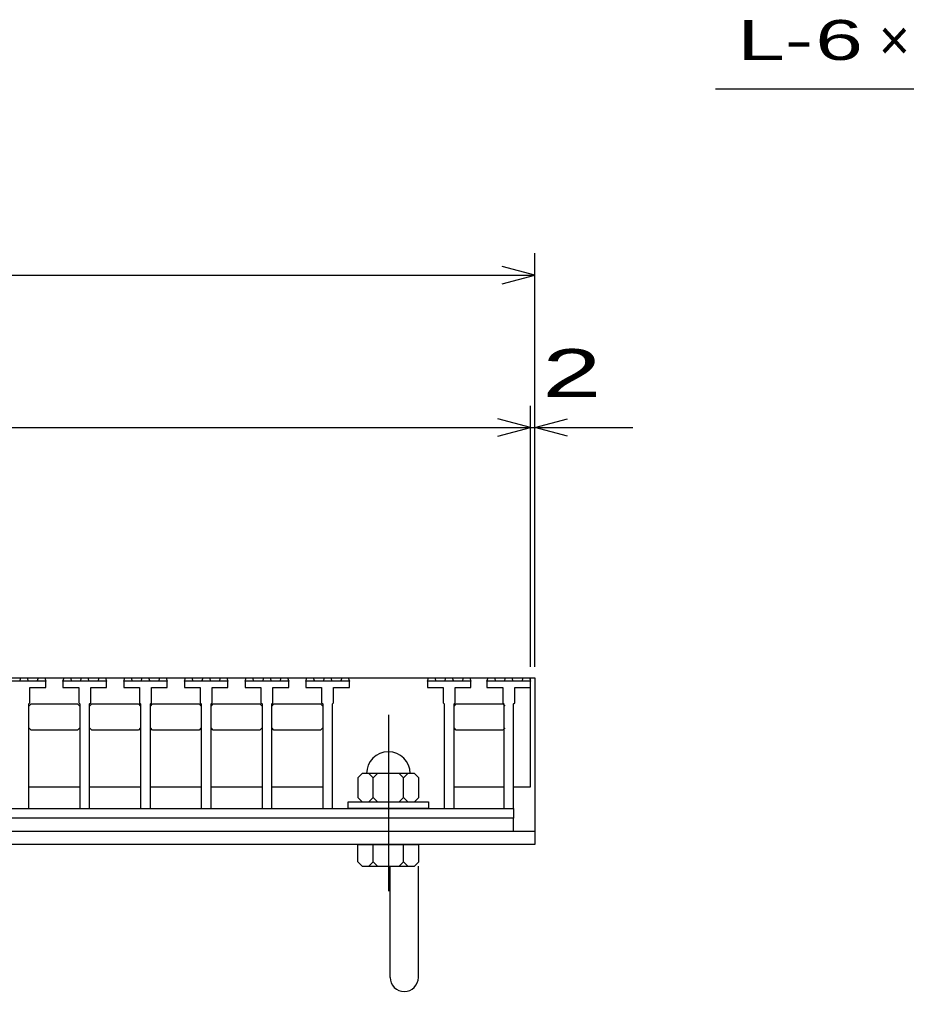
# Model space of a CAD drawing. Units: millimetres, scale not verified. Extents: x -1820 to 1731, y -1282 to 1054.
# Drawn here: x -586.8 to -179.2, y -716.1 to -269.6 of the extents above; entities that cross this region are included whole.
import ezdxf
from ezdxf.enums import TextEntityAlignment as Align

# ---------------------------------------------------------------- set-up
doc = ezdxf.new("R2010")
doc.units = ezdxf.units.MM
doc.header["$LTSCALE"] = 10
doc.linetypes.add('CHAIN', pattern=[18.5, 12, -1.5, 3.5, -1.5])
for name, color, linetype, lineweight in [('16', 3, 'Continuous', 25), ('19', 6, 'Continuous', 25), ('22', 2, 'Continuous', 25)]:
    doc.layers.add(name, color=color, linetype=linetype, lineweight=lineweight)
doc.styles.add('ベクトル', font='')
doc.styles.get('ベクトル').set_extended_font_data('ベクトル')

msp = doc.modelspace()

# ---------------------------------------------------------------- linework, layer by layer
at = {"layer": '16'}
for p, q in [((-1348, -572), (-352, -572)), ((-574.7, -573.5), (-594.7, -573.5)), ((-586.65, -573.5), (-586.15, -572)), ((-586.15, -572), (-583.25, -572)), ((-583.25, -572), (-582.75, -573.5)), ((-578.6, -573.5), (-578.1, -572)), ((-578.1, -572), (-575.2, -572)), ((-575.2, -572), (-574.7, -573.5)), ((-574.7, -576.5), (-574.7, -573.5)), ((-566.8, -573.5), (-566.3, -572)), ((-566.8, -573.5), (-566.8, -576.5)), ((-546.8, -573.5), (-566.8, -573.5)), ((-566.3, -572), (-563.4, -572)), ((-563.4, -572), (-562.9, -573.5)), ((-558.75, -573.5), (-558.25, -572)), ((-558.25, -572), (-555.35, -572)), ((-555.35, -572), (-554.85, -573.5)), ((-550.7, -573.5), (-550.2, -572)), ((-550.2, -572), (-547.3, -572)), ((-547.3, -572), (-546.8, -573.5)), ((-546.8, -576.5), (-546.8, -573.5)), ((-538.9, -573.5), (-538.4, -572)), ((-538.9, -573.5), (-538.9, -576.5)), ((-518.9, -573.5), (-538.9, -573.5)), ((-538.4, -572), (-535.5, -572)), ((-535.5, -572), (-535, -573.5)), ((-530.85, -573.5), (-530.35, -572)), ((-530.35, -572), (-527.45, -572)), ((-527.45, -572), (-526.95, -573.5)), ((-522.8, -573.5), (-522.3, -572)), ((-522.3, -572), (-519.4, -572)), ((-519.4, -572), (-518.9, -573.5)), ((-518.9, -576.5), (-518.9, -573.5)), ((-511, -573.5), (-510.5, -572)), ((-511, -573.5), (-511, -576.5)), ((-491, -573.5), (-511, -573.5)), ((-510.5, -572), (-507.6, -572)), ((-507.6, -572), (-507.1, -573.5)), ((-502.95, -573.5), (-502.45, -572)), ((-502.45, -572), (-499.55, -572)), ((-499.55, -572), (-499.05, -573.5)), ((-494.9, -573.5), (-494.4, -572)), ((-494.4, -572), (-491.5, -572)), ((-491.5, -572), (-491, -573.5)), ((-491, -576.5), (-491, -573.5)), ((-483.1, -573.5), (-482.6, -572)), ((-483.1, -573.5), (-483.1, -576.5)), ((-463.1, -573.5), (-483.1, -573.5)), ((-482.6, -572), (-479.7, -572)), ((-479.7, -572), (-479.2, -573.5)), ((-475.05, -573.5), (-474.55, -572)), ((-474.55, -572), (-471.65, -572)), ((-471.65, -572), (-471.15, -573.5)), ((-467, -573.5), (-466.5, -572)), ((-466.5, -572), (-463.6, -572)), ((-463.6, -572), (-463.1, -573.5)), ((-463.1, -576.5), (-463.1, -573.5)), ((-455.2, -573.5), (-454.7, -572)), ((-455.2, -573.5), (-455.2, -576.5)), ((-435.2, -573.5), (-455.2, -573.5)), ((-454.7, -572), (-451.8, -572)), ((-451.8, -572), (-451.3, -573.5)), ((-447.15, -573.5), (-446.65, -572)), ((-446.65, -572), (-443.75, -572)), ((-443.75, -572), (-443.25, -573.5)), ((-439.1, -573.5), (-438.6, -572)), ((-438.6, -572), (-435.7, -572)), ((-435.7, -572), (-435.2, -573.5)), ((-435.2, -576.5), (-435.2, -573.5)), ((-399.4, -573.5), (-398.9, -572)), ((-399.4, -573.5), (-399.4, -576.5)), ((-379.4, -573.5), (-399.4, -573.5)), ((-398.9, -572), (-396, -572)), ((-396, -572), (-395.5, -573.5)), ((-391.35, -573.5), (-390.85, -572)), ((-390.85, -572), (-387.95, -572)), ((-387.95, -572), (-387.45, -573.5)), ((-383.3, -573.5), (-382.8, -572)), ((-382.8, -572), (-379.9, -572)), ((-379.9, -572), (-379.4, -573.5)), ((-379.4, -576.5), (-379.4, -573.5)), ((-372, -573.5), (-371.5, -572)), ((-372, -573.5), (-372, -576.5)), ((-352, -573.5), (-372, -573.5)), ((-371.5, -572), (-368.6, -572)), ((-368.6, -572), (-368.1, -573.5)), ((-363.95, -573.5), (-363.45, -572)), ((-363.45, -572), (-360.55, -572)), ((-360.55, -572), (-360.05, -573.5)), ((-355.9, -573.5), (-355.4, -572)), ((-355.4, -572), (-352.5, -572)), ((-352.5, -572), (-352, -573.5)), ((-352, -622), (-352, -572)), ((-352, -576.5), (-352, -573.5)), ((-581.95, -583.5), (-581.95, -576.5)), ((-581.95, -576.5), (-574.7, -576.5)), ((-566.8, -576.5), (-559.55, -576.5)), ((-559.55, -576.5), (-559.55, -583.5)), ((-554.05, -583.5), (-554.05, -576.5)), ((-554.05, -576.5), (-546.8, -576.5)), ((-538.9, -576.5), (-531.65, -576.5)), ((-531.65, -576.5), (-531.65, -583.5)), ((-526.15, -583.5), (-526.15, -576.5)), ((-526.15, -576.5), (-518.9, -576.5)), ((-511, -576.5), (-503.75, -576.5)), ((-503.75, -576.5), (-503.75, -583.5)), ((-498.25, -583.5), (-498.25, -576.5)), ((-498.25, -576.5), (-491, -576.5)), ((-483.1, -576.5), (-475.85, -576.5)), ((-475.85, -576.5), (-475.85, -583.5)), ((-470.35, -583.5), (-470.35, -576.5)), ((-470.35, -576.5), (-463.1, -576.5)), ((-455.2, -576.5), (-447.95, -576.5)), ((-447.95, -576.5), (-447.95, -583.5)), ((-442.45, -583.5), (-442.45, -576.5)), ((-442.45, -576.5), (-435.2, -576.5)), ((-399.4, -576.5), (-392.15, -576.5)), ((-392.15, -576.5), (-392.15, -583.5)), ((-386.65, -583.5), (-386.65, -576.5)), ((-386.65, -576.5), (-379.4, -576.5)), ((-372, -576.5), (-364.75, -576.5)), ((-364.75, -576.5), (-364.75, -583.5)), ((-359.25, -583.5), (-359.25, -576.5)), ((-359.25, -576.5), (-352, -576.5)), ((-582.45, -584), (-581.95, -583.5)), ((-582.45, -632), (-582.45, -584)), ((-582.45, -585), (-581.45, -584)), ((-581.45, -584), (-560.05, -584)), ((-560.05, -584), (-559.05, -585)), ((-559.55, -583.5), (-559.05, -584)), ((-559.05, -584), (-559.05, -632)), ((-554.55, -584), (-554.05, -583.5)), ((-554.55, -632), (-554.55, -584)), ((-554.55, -585), (-553.55, -584)), ((-553.55, -584), (-532.15, -584)), ((-532.15, -584), (-531.15, -585)), ((-531.65, -583.5), (-531.15, -584)), ((-531.15, -584), (-531.15, -632)), ((-526.65, -584), (-526.15, -583.5)), ((-526.65, -632), (-526.65, -584)), ((-526.65, -585), (-525.65, -584)), ((-525.65, -584), (-504.25, -584)), ((-504.25, -584), (-503.25, -585)), ((-503.75, -583.5), (-503.25, -584)), ((-503.25, -584), (-503.25, -632)), ((-498.75, -584), (-498.25, -583.5)), ((-498.75, -632), (-498.75, -584)), ((-498.75, -585), (-497.75, -584)), ((-497.75, -584), (-476.35, -584)), ((-476.35, -584), (-475.35, -585)), ((-475.85, -583.5), (-475.35, -584)), ((-475.35, -584), (-475.35, -632)), ((-470.85, -584), (-470.35, -583.5)), ((-470.85, -632), (-470.85, -584)), ((-470.85, -585), (-469.85, -584)), ((-469.85, -584), (-448.45, -584)), ((-448.45, -584), (-447.45, -585)), ((-447.95, -583.5), (-447.45, -584)), ((-447.45, -584), (-447.45, -632)), ((-442.95, -584), (-442.45, -583.5)), ((-442.95, -632), (-442.95, -584)), ((-392.15, -583.5), (-391.65, -584)), ((-391.65, -584), (-391.65, -632)), ((-387.15, -584), (-386.65, -583.5)), ((-387.15, -632), (-387.15, -584)), ((-387.15, -585), (-386.15, -584)), ((-386.15, -584), (-364.75, -584)), ((-364.75, -583.5), (-364.25, -584)), ((-364.75, -584), (-363.75, -585)), ((-364.25, -584), (-364.25, -632)), ((-359.75, -584), (-359.25, -583.5)), ((-359.75, -632), (-359.75, -584)), ((-581.45, -596), (-582.45, -595)), ((-560.05, -596), (-581.45, -596)), ((-559.05, -595), (-560.05, -596)), ((-553.55, -596), (-554.55, -595)), ((-532.15, -596), (-553.55, -596)), ((-531.15, -595), (-532.15, -596)), ((-525.65, -596), (-526.65, -595)), ((-504.25, -596), (-525.65, -596)), ((-503.25, -595), (-504.25, -596)), ((-497.75, -596), (-498.75, -595)), ((-476.35, -596), (-497.75, -596)), ((-475.35, -595), (-476.35, -596)), ((-469.85, -596), (-470.85, -595)), ((-448.45, -596), (-469.85, -596)), ((-447.45, -595), (-448.45, -596)), ((-386.15, -596), (-387.15, -595)), ((-364.75, -596), (-386.15, -596)), ((-363.75, -595), (-364.75, -596)), ((-429.3, -616), (-431.3, -618)), ((-405.3, -616), (-429.3, -616)), ((-424.3, -618), (-426.3, -616)), ((-422.3, -616), (-424.3, -618)), ((-410.3, -618), (-412.3, -616)), ((-408.3, -616), (-410.3, -618)), ((-403.3, -618), (-405.3, -616)), ((-431.3, -618), (-431.3, -627)), ((-424.3, -627), (-424.3, -618)), ((-410.3, -627), (-410.3, -618)), ((-403.3, -627), (-403.3, -618)), ((-582.45, -622), (-559.05, -622)), ((-554.55, -622), (-531.15, -622)), ((-526.65, -622), (-503.25, -622)), ((-498.75, -622), (-475.35, -622)), ((-470.85, -622), (-447.45, -622)), ((-387.15, -622), (-364.25, -622)), ((-359.75, -622), (-352, -622)), ((-435.8, -632), (-435.8, -629)), ((-435.8, -629), (-398.8, -629)), ((-431.3, -627), (-429.3, -629)), ((-426.3, -629), (-424.3, -627)), ((-424.3, -627), (-422.3, -629)), ((-412.3, -629), (-410.3, -627)), ((-410.3, -627), (-408.3, -629)), ((-405.3, -629), (-403.3, -627)), ((-398.8, -629), (-398.8, -632)), ((-1340.25, -632), (-359.75, -632)), ((-586.95, -632), (-582.45, -632)), ((-559.05, -632), (-554.55, -632)), ((-531.15, -632), (-526.65, -632)), ((-503.25, -632), (-498.75, -632)), ((-475.35, -632), (-470.85, -632)), ((-447.45, -632), (-442.95, -632)), ((-398.8, -632), (-435.8, -632)), ((-391.65, -632), (-387.15, -632)), ((-364.25, -632), (-359.75, -632)), ((-359.75, -632), (-359.75, -636.5)), ((-359.75, -636.5), (-1340.25, -636.5)), ((-359.75, -642.5), (-359.75, -636.5)), ((-1340.25, -642.5), (-359.75, -642.5))]:
    msp.add_line(p, q, dxfattribs=at)
at = {"layer": '16', "linetype": 'CHAIN'}
msp.add_line((-417.3, -589), (-417.3, -670), dxfattribs=at)
at = {"layer": '16'}
msp.add_arc((-417.3, -616), 10, 0, 180, dxfattribs=at)
at = {"layer": '19'}
for p, q in [((-352, -572), (-350, -572)), ((-350, -572), (-350, -642.5)), ((-1350, -642.5), (-350, -642.5)), ((-350, -642.5), (-350, -648.5)), ((-350, -648.5), (-1350, -648.5)), ((-431.3, -656.5), (-431.3, -648.5)), ((-431.3, -648.5), (-403.3, -648.5)), ((-424.3, -656.5), (-424.3, -648.5)), ((-410.3, -656.5), (-410.3, -648.5)), ((-403.3, -656.5), (-403.3, -648.5)), ((-431.3, -656.5), (-429.3, -658.5)), ((-429.3, -658.5), (-405.3, -658.5)), ((-424.3, -656.5), (-426.3, -658.5)), ((-422.3, -658.5), (-424.3, -656.5)), ((-416.5, -709.61), (-416.5, -658.5)), ((-410.3, -656.5), (-412.3, -658.5)), ((-408.3, -658.5), (-410.3, -656.5)), ((-405.3, -658.5), (-403.3, -656.5)), ((-403.5, -709.61), (-403.5, -658.5))]:
    msp.add_line(p, q, dxfattribs=at)
msp.add_arc((-410, -709.61), 6.5, 180, 0, dxfattribs=at)
at = {"layer": '22', "color": 4}
for p, q in [((-267, -301.5), (-67, -301.5)), ((-350, -567), (-350, -377)), ((-350, -387), (-365, -383)), ((-1350, -387), (-350, -387)), ((-365, -391), (-350, -387)), ((-352, -567), (-352, -447)), ((-350, -567), (-350, -447)), ((-352, -457), (-367, -453)), ((-350, -457), (-335, -453)), ((-1348, -457), (-352, -457)), ((-367, -461), (-352, -457)), ((-352, -457), (-350, -457)), ((-335, -461), (-350, -457)), ((-350, -457), (-305, -457))]:
    msp.add_line(p, q, dxfattribs=at)

# ---------------------------------------------------------------- texts
at = {"layer": '22', "style": 'ベクトル'}
for s, height, width, p in [('L-', 18.33, 1.6, (-257, -279)), (' 6 ', 18.33, 1.6, (-232, -279)), (' 2 ', 21.99, 1.65, (-360, -432))]:
    msp.add_text(s, height=height, dxfattribs=dict(at, width=width)).set_placement(p, align=Align.MIDDLE_LEFT)
msp.add_text('×', height=18.33, dxfattribs=at).set_placement((-192, -279), align=Align.MIDDLE_LEFT)

doc.saveas('drawing.dxf')
